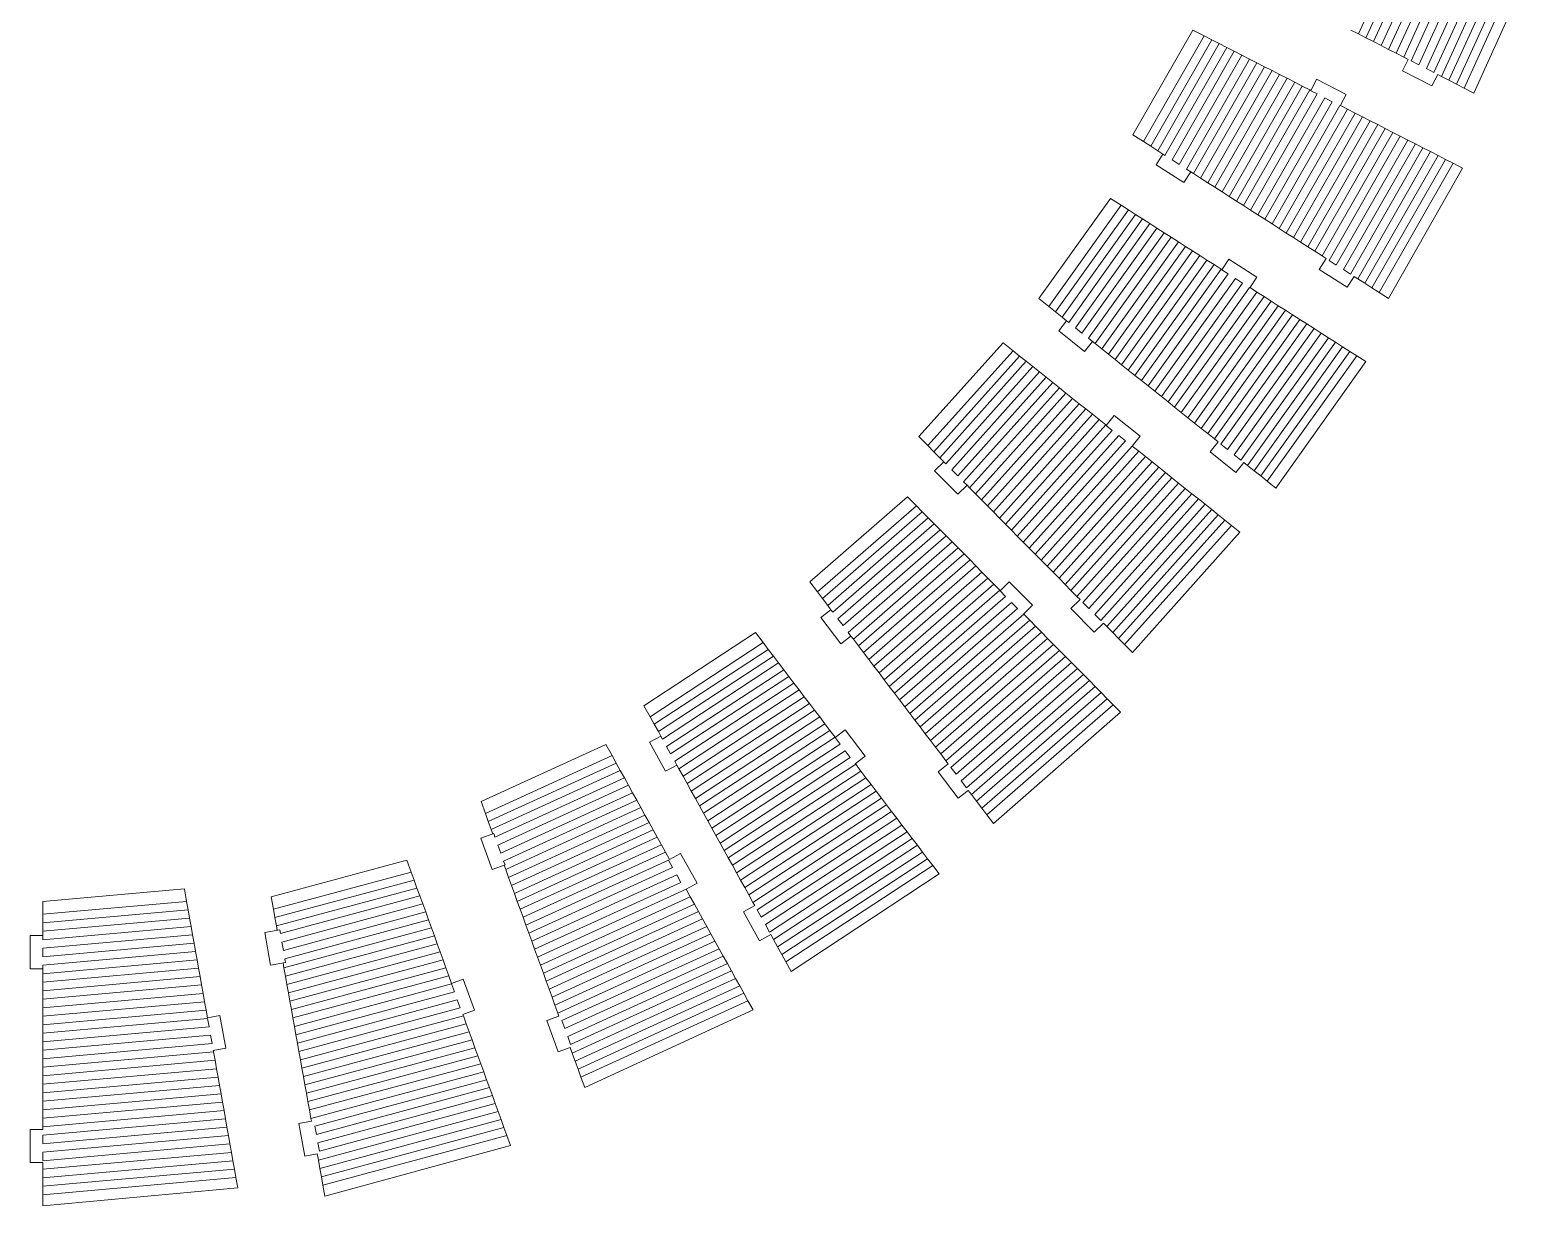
# Model space of a CAD drawing. Header units: millimetres. Extents: x -312 to 501, y 85 to 1153.
# Drawn here: x 105.5 to 459.3, y 85 to 361.7 of the extents above; entities that cross this region are included whole.
import ezdxf

# ---------------------------------------------------------------- set-up
doc = ezdxf.new("R2010")
doc.units = ezdxf.units.MM

msp = doc.modelspace()

# ---------------------------------------------------------------- linework, layer by layer
at = {"color": 7, "linetype": 'Continuous', "lineweight": 15}
for p, q in [((418.06, 360.78), (431.16, 389.53)), ((433.01, 388.78), (419.83, 359.88)), ((421.61, 358.97), (434.86, 388.04)), ((436.71, 387.29), (423.38, 358.06)), ((425.16, 357.15), (438.56, 386.54)), ((440.41, 385.8), (426.93, 356.24)), ((428.71, 355.33), (442.25, 385.05)), ((444.1, 384.3), (430.48, 354.42)), ((432.26, 353.52), (445.95, 383.56)), ((447.8, 382.81), (434.03, 352.61)), ((435.81, 351.7), (449.65, 382.06)), ((451.5, 381.31), (437.58, 350.79)), ((439.36, 349.88), (453.35, 380.57)), ((455.2, 379.82), (441.13, 348.97)), ((442.91, 348.06), (457.05, 379.07)), ((445.23, 346.88), (459.35, 378.14)), ((379.09, 361.68), (364.97, 337.04)), ((381.74, 360.33), (379.09, 361.68)), ((418.06, 360.78), (416.28, 361.69)), ((381.74, 360.33), (367.48, 335.44)), ((369.16, 334.36), (383.52, 359.42)), ((385.29, 358.51), (370.84, 333.29)), ((372.52, 332.21), (387.07, 357.6)), ((383.52, 359.42), (381.74, 360.33)), ((385.29, 358.51), (383.52, 359.42)), ((387.07, 357.6), (385.29, 358.51)), ((388.84, 356.69), (387.07, 357.6)), ((418.06, 360.78), (419.83, 359.88)), ((421.61, 358.97), (419.83, 359.88)), ((421.61, 358.97), (423.38, 358.06)), ((425.16, 357.15), (423.38, 358.06)), ((388.84, 356.69), (374.2, 331.14)), ((375.88, 330.06), (390.62, 355.79)), ((392.39, 354.88), (377.56, 328.99)), ((379.24, 327.91), (394.17, 353.97)), ((390.62, 355.79), (388.84, 356.69)), ((392.39, 354.88), (390.62, 355.79)), ((394.17, 353.97), (392.39, 354.88)), ((395.94, 353.06), (394.17, 353.97)), ((425.16, 357.15), (426.93, 356.24)), ((428.71, 355.33), (426.93, 356.24)), ((429.78, 354.79), (428.4, 352.1)), ((428.71, 355.33), (429.78, 354.79)), ((432.26, 353.52), (430.48, 354.42)), ((395.94, 353.06), (380.92, 326.84)), ((382.6, 325.76), (397.72, 352.15)), ((399.5, 351.25), (384.28, 324.69)), ((397.72, 352.15), (395.94, 353.06)), ((399.5, 351.25), (397.72, 352.15)), ((401.27, 350.34), (399.5, 351.25)), ((428.4, 352.1), (435.33, 348.54)), ((435.81, 351.7), (434.03, 352.61)), ((435.33, 348.54), (436.71, 351.24)), ((436.71, 351.24), (437.58, 350.79)), ((439.36, 349.88), (437.58, 350.79)), ((385.96, 323.61), (401.27, 350.34)), ((403.05, 349.43), (387.64, 322.54)), ((389.32, 321.46), (404.82, 348.52)), ((406.6, 347.61), (391, 320.39)), ((403.05, 349.43), (401.27, 350.34)), ((404.82, 348.52), (403.05, 349.43)), ((406.6, 347.61), (404.82, 348.52)), ((406.86, 347.48), (406.6, 347.61)), ((408.2, 350.1), (406.84, 347.43)), ((406.84, 347.43), (408.35, 346.66)), ((415.14, 346.55), (408.2, 350.1)), ((439.36, 349.88), (441.13, 348.97)), ((441.13, 348.97), (442.91, 348.06)), ((442.91, 348.06), (445.23, 346.88)), ((392.68, 319.31), (408.35, 346.66)), ((410.12, 345.75), (394.36, 318.24)), ((396.04, 317.16), (411.9, 344.84)), ((413.67, 343.93), (397.72, 316.09)), ((410.12, 345.75), (411.9, 344.84)), ((413.67, 343.93), (413.77, 343.88)), ((413.77, 343.88), (415.14, 346.55)), ((413.8, 343.93), (415.48, 343.07)), ((399.4, 315.01), (415.48, 343.07)), ((417.25, 342.16), (401.08, 313.94)), ((402.76, 312.86), (419.03, 341.25)), ((420.8, 340.35), (404.44, 311.79)), ((417.25, 342.16), (415.48, 343.07)), ((417.25, 342.16), (419.03, 341.25)), ((420.8, 340.35), (419.03, 341.25)), ((420.8, 340.35), (422.58, 339.44)), ((364.97, 337.04), (367.48, 335.44)), ((406.12, 310.71), (422.58, 339.44)), ((424.35, 338.53), (407.8, 309.64)), ((409.48, 308.56), (426.13, 337.62)), ((427.9, 336.71), (411.16, 307.49)), ((424.35, 338.53), (422.58, 339.44)), ((424.35, 338.53), (426.13, 337.62)), ((427.9, 336.71), (426.13, 337.62)), ((427.9, 336.71), (429.68, 335.81)), ((367.48, 335.44), (369.16, 334.36)), ((369.16, 334.36), (370.84, 333.29)), ((370.84, 333.29), (372.04, 332.52)), ((412.84, 306.41), (429.68, 335.81)), ((431.45, 334.9), (414.52, 305.34)), ((416.2, 304.26), (433.23, 333.99)), ((435.01, 333.08), (417.88, 303.19)), ((431.45, 334.9), (429.68, 335.81)), ((431.45, 334.9), (433.23, 333.99)), ((435.01, 333.08), (433.23, 333.99)), ((435.01, 333.08), (436.78, 332.17)), ((372.04, 332.52), (370.42, 329.99)), ((370.42, 329.99), (376.98, 325.79)), ((372.52, 332.21), (372.04, 332.52)), ((375.88, 330.06), (374.2, 331.14)), ((419.56, 302.11), (436.78, 332.17)), ((438.56, 331.26), (421.24, 301.04)), ((422.92, 299.96), (440.33, 330.36)), ((425.12, 298.56), (442.54, 329.23)), ((438.56, 331.26), (436.78, 332.17)), ((440.33, 330.36), (438.56, 331.26)), ((442.54, 329.23), (440.33, 330.36)), ((376.98, 325.79), (378.6, 328.32)), ((378.6, 328.32), (377.56, 328.99)), ((378.6, 328.32), (379.24, 327.91)), ((379.24, 327.91), (380.92, 326.84)), ((380.92, 326.84), (382.6, 325.76)), ((382.6, 325.76), (384.28, 324.69)), ((359.72, 322.08), (342.87, 298.5)), ((362.23, 320.47), (359.72, 322.08)), ((384.28, 324.69), (385.96, 323.61)), ((385.96, 323.61), (387.64, 322.54)), ((387.64, 322.54), (389.32, 321.46)), ((362.23, 320.47), (345.2, 296.64)), ((346.75, 295.39), (363.91, 319.4)), ((363.91, 319.4), (362.23, 320.47)), ((365.59, 318.32), (363.91, 319.4)), ((389.32, 321.46), (391, 320.39)), ((391, 320.39), (392.68, 319.31)), ((392.68, 319.31), (394.36, 318.24)), ((365.59, 318.32), (348.31, 294.15)), ((349.87, 292.9), (367.27, 317.25)), ((368.95, 316.17), (351.43, 291.66)), ((352.99, 290.41), (370.63, 315.1)), ((367.27, 317.25), (365.59, 318.32)), ((368.95, 316.17), (367.27, 317.25)), ((370.63, 315.1), (368.95, 316.17)), ((372.32, 314.02), (370.63, 315.1)), ((396.04, 317.16), (394.36, 318.24)), ((396.04, 317.16), (397.72, 316.09)), ((399.4, 315.01), (397.72, 316.09)), ((399.4, 315.01), (401.08, 313.94)), ((372.32, 314.02), (354.54, 289.16)), ((356.1, 287.92), (374, 312.95)), ((375.68, 311.87), (357.66, 286.67)), ((374, 312.95), (372.32, 314.02)), ((375.68, 311.87), (374, 312.95)), ((377.36, 310.8), (375.68, 311.87)), ((402.76, 312.86), (401.08, 313.94)), ((402.76, 312.86), (404.44, 311.79)), ((406.12, 310.71), (404.44, 311.79)), ((359.22, 285.43), (377.36, 310.8)), ((379.04, 309.73), (360.78, 284.18)), ((362.33, 282.93), (380.72, 308.65)), ((379.04, 309.73), (377.36, 310.8)), ((380.72, 308.65), (379.04, 309.73)), ((382.4, 307.58), (380.72, 308.65)), ((406.12, 310.71), (407.8, 309.64)), ((409.48, 308.56), (407.8, 309.64)), ((410.46, 307.94), (408.84, 305.39)), ((409.48, 308.56), (410.46, 307.94)), ((382.4, 307.58), (363.89, 281.69)), ((365.45, 280.44), (384.08, 306.5)), ((385.76, 305.43), (367.01, 279.2)), ((384.08, 306.5), (382.4, 307.58)), ((385.76, 305.43), (384.08, 306.5)), ((385.97, 305.29), (385.76, 305.43)), ((387.56, 307.77), (385.94, 305.24)), ((385.94, 305.24), (387.41, 304.31)), ((394.12, 303.57), (387.56, 307.77)), ((408.84, 305.39), (415.4, 301.19)), ((412.84, 306.41), (411.16, 307.49)), ((416.2, 304.26), (414.52, 305.34)), ((368.57, 277.95), (387.41, 304.31)), ((389.09, 303.23), (370.12, 276.7)), ((371.68, 275.46), (390.77, 302.16)), ((392.45, 301.08), (373.24, 274.21)), ((389.09, 303.23), (390.77, 302.16)), ((392.45, 301.08), (392.5, 301.04)), ((392.5, 301.04), (394.12, 303.57)), ((392.54, 301.09), (394.16, 300.05)), ((415.4, 301.19), (417.03, 303.74)), ((417.03, 303.74), (417.88, 303.19)), ((419.56, 302.11), (417.88, 303.19)), ((419.56, 302.11), (421.24, 301.04)), ((421.24, 301.04), (422.92, 299.96)), ((342.87, 298.5), (345.2, 296.64)), ((374.8, 272.97), (394.16, 300.05)), ((395.84, 298.98), (376.35, 271.72)), ((377.91, 270.47), (397.52, 297.9)), ((395.84, 298.98), (394.16, 300.05)), ((395.84, 298.98), (397.52, 297.9)), ((399.2, 296.83), (397.52, 297.9)), ((422.92, 299.96), (425.12, 298.56)), ((345.2, 296.64), (346.75, 295.39)), ((346.75, 295.39), (348.31, 294.15)), ((348.31, 294.15), (349.39, 293.29)), ((399.2, 296.83), (379.47, 269.23)), ((381.03, 267.98), (400.88, 295.76)), ((402.56, 294.68), (382.59, 266.73)), ((399.2, 296.83), (400.88, 295.76)), ((402.56, 294.68), (400.88, 295.76)), ((402.56, 294.68), (404.24, 293.61)), ((349.39, 293.29), (347.51, 290.94)), ((347.51, 290.94), (353.59, 286.07)), ((349.87, 292.9), (349.39, 293.29)), ((352.99, 290.41), (351.43, 291.66)), ((384.14, 265.49), (404.24, 293.61)), ((405.93, 292.53), (385.7, 264.24)), ((387.26, 263), (407.61, 291.46)), ((409.29, 290.38), (388.82, 261.75)), ((405.93, 292.53), (404.24, 293.61)), ((405.93, 292.53), (407.61, 291.46)), ((409.29, 290.38), (407.61, 291.46)), ((409.29, 290.38), (410.97, 289.31)), ((334.44, 288.1), (314.63, 266.03)), ((336.77, 286.24), (334.44, 288.1)), ((353.59, 286.07), (355.47, 288.42)), ((355.47, 288.42), (354.54, 289.16)), ((355.47, 288.42), (356.1, 287.92)), ((356.1, 287.92), (357.66, 286.67)), ((357.66, 286.67), (359.22, 285.43)), ((390.38, 260.5), (410.97, 289.31)), ((412.65, 288.23), (391.93, 259.26)), ((393.49, 258.01), (414.33, 287.16)), ((412.65, 288.23), (410.97, 289.31)), ((412.65, 288.23), (414.33, 287.16)), ((416.01, 286.08), (414.33, 287.16)), ((336.77, 286.24), (316.72, 263.91)), ((318.13, 262.49), (338.32, 285)), ((339.88, 283.75), (319.53, 261.07)), ((338.32, 285), (336.77, 286.24)), ((339.88, 283.75), (338.32, 285)), ((341.44, 282.5), (339.88, 283.75)), ((359.22, 285.43), (360.78, 284.18)), ((360.78, 284.18), (362.33, 282.93)), ((416.01, 286.08), (395.05, 256.77)), ((396.61, 255.52), (417.69, 285.01)), ((398.65, 253.89), (419.78, 283.67)), ((417.69, 285.01), (416.01, 286.08)), ((419.78, 283.67), (417.69, 285.01)), ((320.93, 259.65), (341.44, 282.5)), ((343, 281.26), (322.34, 258.23)), ((323.74, 256.81), (344.56, 280.01)), ((343, 281.26), (341.44, 282.5)), ((344.56, 280.01), (343, 281.26)), ((346.12, 278.77), (344.56, 280.01)), ((362.33, 282.93), (363.89, 281.69)), ((363.89, 281.69), (365.45, 280.44)), ((365.45, 280.44), (367.01, 279.2)), ((346.12, 278.77), (325.14, 255.39)), ((326.55, 253.97), (347.68, 277.52)), ((349.23, 276.27), (327.95, 252.56)), ((347.68, 277.52), (346.12, 278.77)), ((349.23, 276.27), (347.68, 277.52)), ((350.79, 275.03), (349.23, 276.27)), ((367.01, 279.2), (368.57, 277.95)), ((368.57, 277.95), (370.12, 276.7)), ((371.68, 275.46), (370.12, 276.7)), ((329.35, 251.14), (350.79, 275.03)), ((352.35, 273.78), (330.75, 249.72)), ((332.16, 248.3), (353.91, 272.54)), ((352.35, 273.78), (350.79, 275.03)), ((353.91, 272.54), (352.35, 273.78)), ((355.47, 271.29), (353.91, 272.54)), ((371.68, 275.46), (373.24, 274.21)), ((374.8, 272.97), (373.24, 274.21)), ((374.8, 272.97), (376.35, 271.72)), ((355.47, 271.29), (333.56, 246.88)), ((334.96, 245.46), (357.03, 270.05)), ((357.03, 270.05), (355.47, 271.29)), ((358.59, 268.8), (357.03, 270.05)), ((360.58, 270.97), (358.71, 268.63)), ((366.66, 266.1), (360.58, 270.97)), ((377.91, 270.47), (376.35, 271.72)), ((377.91, 270.47), (379.47, 269.23)), ((381.03, 267.98), (379.47, 269.23)), ((314.63, 266.03), (316.72, 263.91)), ((358.59, 268.8), (336.37, 244.04)), ((337.77, 242.62), (360.1, 267.51)), ((361.66, 266.26), (339.17, 241.2)), ((358.74, 268.67), (358.59, 268.8)), ((358.71, 268.63), (360.1, 267.51)), ((361.66, 266.26), (363.22, 265.02)), ((364.79, 263.76), (366.66, 266.1)), ((381.03, 267.98), (382.59, 266.73)), ((384.14, 265.49), (382.59, 266.73)), ((384.14, 265.49), (385.01, 264.8)), ((316.72, 263.91), (318.13, 262.49)), ((318.13, 262.49), (319.53, 261.07)), ((340.58, 239.78), (363.22, 265.02)), ((364.78, 263.77), (341.98, 238.37)), ((343.38, 236.95), (366.38, 262.57)), ((364.78, 263.77), (364.79, 263.76)), ((364.83, 263.81), (366.38, 262.57)), ((367.94, 261.32), (366.38, 262.57)), ((385.01, 264.8), (383.13, 262.44)), ((383.13, 262.44), (389.21, 257.57)), ((387.26, 263), (385.7, 264.24)), ((320.46, 260.13), (318.32, 258.01)), ((319.53, 261.07), (320.46, 260.13)), ((320.93, 259.65), (320.46, 260.13)), ((367.94, 261.32), (344.79, 235.53)), ((346.19, 234.11), (369.49, 260.08)), ((371.05, 258.83), (347.59, 232.69)), ((367.94, 261.32), (369.49, 260.08)), ((371.05, 258.83), (369.49, 260.08)), ((371.05, 258.83), (372.61, 257.59)), ((390.38, 260.5), (388.82, 261.75)), ((389.21, 257.57), (391.09, 259.93)), ((391.09, 259.93), (391.93, 259.26)), ((393.49, 258.01), (391.93, 259.26)), ((318.32, 258.01), (323.8, 252.47)), ((323.74, 256.81), (322.34, 258.23)), ((325.94, 254.59), (325.14, 255.39)), ((349, 231.27), (372.61, 257.59)), ((374.17, 256.34), (350.4, 229.85)), ((351.8, 228.43), (375.73, 255.1)), ((374.17, 256.34), (372.61, 257.59)), ((374.17, 256.34), (375.73, 255.1)), ((377.29, 253.85), (375.73, 255.1)), ((393.49, 258.01), (395.05, 256.77)), ((395.05, 256.77), (396.61, 255.52)), ((396.61, 255.52), (398.65, 253.89)), ((311.92, 251.9), (288.93, 231.87)), ((314.02, 249.78), (311.92, 251.9)), ((323.8, 252.47), (325.94, 254.59)), ((325.94, 254.59), (326.55, 253.97)), ((326.55, 253.97), (327.95, 252.56)), ((327.95, 252.56), (329.35, 251.14)), ((377.29, 253.85), (353.21, 227.01)), ((354.61, 225.59), (378.85, 252.6)), ((380.4, 251.36), (356.01, 224.18)), ((377.29, 253.85), (378.85, 252.6)), ((380.4, 251.36), (378.85, 252.6)), ((380.4, 251.36), (381.96, 250.11)), ((314.02, 249.78), (290.73, 229.5)), ((291.94, 227.91), (315.42, 248.36)), ((315.42, 248.36), (314.02, 249.78)), ((316.82, 246.94), (315.42, 248.36)), ((329.35, 251.14), (330.75, 249.72)), ((330.75, 249.72), (332.16, 248.3)), ((332.16, 248.3), (333.56, 246.88)), ((357.41, 222.76), (381.96, 250.11)), ((383.52, 248.87), (358.82, 221.34)), ((383.52, 248.87), (381.96, 250.11)), ((383.52, 248.87), (385.08, 247.62)), ((316.82, 246.94), (293.15, 226.32)), ((294.36, 224.73), (318.23, 245.52)), ((318.23, 245.52), (316.82, 246.94)), ((319.63, 244.1), (318.23, 245.52)), ((333.56, 246.88), (334.96, 245.46)), ((334.96, 245.46), (336.37, 244.04)), ((360.22, 219.92), (385.08, 247.62)), ((386.64, 246.37), (361.62, 218.5)), ((363.03, 217.08), (388.2, 245.13)), ((386.64, 246.37), (385.08, 247.62)), ((388.2, 245.13), (386.64, 246.37)), ((390.13, 243.58), (388.2, 245.13)), ((319.63, 244.1), (295.57, 223.14)), ((296.78, 221.55), (321.03, 242.68)), ((322.44, 241.26), (297.98, 219.96)), ((321.03, 242.68), (319.63, 244.1)), ((322.44, 241.26), (321.03, 242.68)), ((323.84, 239.84), (322.44, 241.26)), ((336.37, 244.04), (337.77, 242.62)), ((337.77, 242.62), (339.17, 241.2)), ((340.58, 239.78), (339.17, 241.2)), ((364.87, 215.22), (390.13, 243.58)), ((299.19, 218.37), (323.84, 239.84)), ((325.25, 238.43), (300.4, 216.79)), ((325.25, 238.43), (323.84, 239.84)), ((326.65, 237.01), (325.25, 238.43)), ((340.58, 239.78), (341.98, 238.37)), ((343.38, 236.95), (341.98, 238.37)), ((301.61, 215.2), (326.65, 237.01)), ((328.05, 235.59), (302.82, 213.61)), ((304.03, 212.02), (329.46, 234.17)), ((328.05, 235.59), (326.65, 237.01)), ((329.46, 234.17), (328.05, 235.59)), ((330.86, 232.75), (329.46, 234.17)), ((343.38, 236.95), (344.79, 235.53)), ((346.19, 234.11), (344.79, 235.53)), ((346.19, 234.11), (347.59, 232.69)), ((288.93, 231.87), (290.73, 229.5)), ((330.86, 232.75), (305.24, 210.43)), ((306.44, 208.84), (332.27, 231.33)), ((332.27, 231.33), (330.86, 232.75)), ((333.67, 229.91), (332.27, 231.33)), ((335.85, 231.89), (333.72, 229.78)), ((341.33, 226.34), (335.85, 231.89)), ((349, 231.27), (347.59, 232.69)), ((349, 231.27), (350.4, 229.85)), ((290.73, 229.5), (291.94, 227.91)), ((291.94, 227.91), (293.15, 226.32)), ((333.67, 229.91), (307.65, 207.25)), ((308.86, 205.66), (335.03, 228.45)), ((336.43, 227.03), (310.07, 204.07)), ((333.76, 229.82), (333.67, 229.91)), ((333.72, 229.78), (335.03, 228.45)), ((336.43, 227.03), (337.83, 225.61)), ((352.54, 227.69), (350.39, 225.57)), ((351.8, 228.43), (350.4, 229.85)), ((351.8, 228.43), (352.54, 227.69)), ((354.61, 225.59), (353.21, 227.01)), ((293.92, 225.31), (291.52, 223.49)), ((291.52, 223.49), (296.24, 217.29)), ((293.15, 226.32), (293.92, 225.31)), ((294.36, 224.73), (293.92, 225.31)), ((296.78, 221.55), (295.57, 223.14)), ((311.28, 202.48), (337.83, 225.61)), ((339.29, 224.24), (312.49, 200.89)), ((339.24, 224.28), (341.33, 226.34)), ((339.29, 224.24), (339.24, 224.28)), ((339.29, 224.24), (340.69, 222.82)), ((350.39, 225.57), (355.87, 220.03)), ((357.41, 222.76), (356.01, 224.18)), ((276.16, 219.92), (249.91, 202.72)), ((277.97, 217.55), (276.16, 219.92)), ((298.63, 219.11), (297.98, 219.96)), ((313.69, 199.3), (340.69, 222.82)), ((342.09, 221.4), (314.9, 197.71)), ((316.11, 196.13), (343.5, 219.98)), ((342.09, 221.4), (340.69, 222.82)), ((342.09, 221.4), (343.5, 219.98)), ((344.9, 218.56), (343.5, 219.98)), ((355.87, 220.03), (358.02, 222.15)), ((358.02, 222.15), (358.82, 221.34)), ((360.22, 219.92), (358.82, 221.34)), ((360.22, 219.92), (361.62, 218.5)), ((277.97, 217.55), (251.36, 200.11)), ((252.33, 198.36), (279.18, 215.96)), ((279.18, 215.96), (277.97, 217.55)), ((280.39, 214.37), (279.18, 215.96)), ((296.24, 217.29), (298.63, 219.11)), ((298.63, 219.11), (299.19, 218.37)), ((299.19, 218.37), (300.4, 216.79)), ((300.4, 216.79), (301.61, 215.2)), ((344.9, 218.56), (317.32, 194.54)), ((318.53, 192.95), (346.3, 217.14)), ((344.9, 218.56), (346.3, 217.14)), ((347.71, 215.72), (346.3, 217.14)), ((361.62, 218.5), (363.03, 217.08)), ((363.03, 217.08), (364.87, 215.22)), ((280.39, 214.37), (253.3, 196.62)), ((254.26, 194.87), (281.6, 212.78)), ((281.6, 212.78), (280.39, 214.37)), ((282.81, 211.19), (281.6, 212.78)), ((301.61, 215.2), (302.82, 213.61)), ((302.82, 213.61), (304.03, 212.02)), ((347.71, 215.72), (319.74, 191.36)), ((320.94, 189.77), (349.11, 214.3)), ((350.52, 212.89), (322.15, 188.18)), ((347.71, 215.72), (349.11, 214.3)), ((350.52, 212.89), (349.11, 214.3)), ((350.52, 212.89), (351.92, 211.47)), ((282.81, 211.19), (255.23, 193.12)), ((256.2, 191.38), (284.01, 209.6)), ((284.01, 209.6), (282.81, 211.19)), ((285.22, 208.01), (284.01, 209.6)), ((304.03, 212.02), (305.24, 210.43)), ((305.24, 210.43), (306.44, 208.84)), ((306.44, 208.84), (307.65, 207.25)), ((323.36, 186.59), (351.92, 211.47)), ((353.32, 210.05), (324.57, 185)), ((353.32, 210.05), (351.92, 211.47)), ((353.32, 210.05), (354.73, 208.63)), ((285.22, 208.01), (257.17, 189.63)), ((258.14, 187.88), (286.43, 206.42)), ((286.43, 206.42), (285.22, 208.01)), ((287.64, 204.83), (286.43, 206.42)), ((307.65, 207.25), (308.86, 205.66)), ((308.86, 205.66), (310.07, 204.07)), ((325.78, 183.41), (354.73, 208.63)), ((356.13, 207.21), (326.99, 181.82)), ((328.2, 180.23), (357.54, 205.79)), ((356.13, 207.21), (354.73, 208.63)), ((356.13, 207.21), (357.54, 205.79)), ((358.94, 204.37), (357.54, 205.79)), ((249.91, 202.72), (251.36, 200.11)), ((287.64, 204.83), (259.11, 186.14)), ((260.07, 184.39), (288.85, 203.24)), ((288.85, 203.24), (287.64, 204.83)), ((290.06, 201.65), (288.85, 203.24)), ((311.28, 202.48), (310.07, 204.07)), ((311.28, 202.48), (312.49, 200.89)), ((358.94, 204.37), (329.4, 178.64)), ((330.61, 177.06), (360.34, 202.95)), ((360.34, 202.95), (358.94, 204.37)), ((362.09, 201.19), (360.34, 202.95)), ((251.36, 200.11), (252.33, 198.36)), ((252.33, 198.36), (253.3, 196.62)), ((290.06, 201.65), (261.04, 182.64)), ((262.01, 180.89), (291.27, 200.07)), ((292.48, 198.48), (262.98, 179.15)), ((291.27, 200.07), (290.06, 201.65)), ((292.48, 198.48), (291.27, 200.07)), ((293.69, 196.89), (292.48, 198.48)), ((313.69, 199.3), (312.49, 200.89)), ((313.69, 199.3), (314.9, 197.71)), ((332.2, 174.97), (362.09, 201.19)), ((253.87, 195.57), (251.25, 194.12)), ((253.3, 196.62), (253.87, 195.57)), ((254.26, 194.87), (253.87, 195.57)), ((263.95, 177.4), (293.69, 196.89)), ((294.9, 195.3), (264.92, 175.65)), ((294.9, 195.3), (293.69, 196.89)), ((297.27, 197.03), (294.88, 195.22)), ((294.88, 195.22), (296.05, 193.67)), ((294.93, 195.25), (294.9, 195.3)), ((301.98, 190.83), (297.27, 197.03)), ((316.11, 196.13), (314.9, 197.71)), ((316.11, 196.13), (317.32, 194.54)), ((240.95, 193.58), (211.59, 180.16)), ((242.4, 190.96), (240.95, 193.58)), ((251.25, 194.12), (255.02, 187.3)), ((256.2, 191.38), (255.23, 193.12)), ((265.89, 173.91), (296.05, 193.67)), ((297.26, 192.08), (266.85, 172.16)), ((297.26, 192.08), (298.47, 190.49)), ((318.53, 192.95), (317.32, 194.54)), ((318.53, 192.95), (319.74, 191.36)), ((320.94, 189.77), (319.74, 191.36)), ((242.4, 190.96), (212.61, 177.35)), ((213.29, 175.47), (243.37, 189.22)), ((243.37, 189.22), (242.4, 190.96)), ((244.34, 187.47), (243.37, 189.22)), ((255.02, 187.3), (257.65, 188.76)), ((257.65, 188.76), (257.17, 189.63)), ((257.65, 188.76), (258.14, 187.88)), ((258.14, 187.88), (259.11, 186.14)), ((267.82, 170.41), (298.47, 190.49)), ((299.74, 188.94), (268.79, 168.67)), ((299.65, 189.06), (301.98, 190.83)), ((299.74, 188.94), (299.65, 189.06)), ((299.74, 188.94), (300.94, 187.35)), ((321.53, 189), (319.13, 187.18)), ((320.94, 189.77), (321.53, 189)), ((323.36, 186.59), (322.15, 188.18)), ((244.34, 187.47), (213.97, 173.59)), ((214.85, 171.81), (245.31, 185.72)), ((245.31, 185.72), (244.34, 187.47)), ((246.27, 183.98), (245.31, 185.72)), ((259.11, 186.14), (260.07, 184.39)), ((260.07, 184.39), (261.04, 182.64)), ((269.76, 166.92), (300.94, 187.35)), ((302.15, 185.76), (270.73, 165.17)), ((271.7, 163.42), (303.36, 184.17)), ((302.15, 185.76), (300.94, 187.35)), ((302.15, 185.76), (303.36, 184.17)), ((304.57, 182.58), (303.36, 184.17)), ((319.13, 187.18), (323.85, 180.98)), ((325.78, 183.41), (324.57, 185)), ((246.27, 183.98), (215.53, 169.93)), ((216.21, 168.05), (247.24, 182.23)), ((247.24, 182.23), (246.27, 183.98)), ((248.21, 180.48), (247.24, 182.23)), ((261.04, 182.64), (262.01, 180.89)), ((262.01, 180.89), (262.98, 179.15)), ((304.57, 182.58), (272.67, 161.68)), ((273.63, 159.93), (305.78, 180.99)), ((304.57, 182.58), (305.78, 180.99)), ((306.99, 179.41), (305.78, 180.99)), ((323.85, 180.98), (326.24, 182.8)), ((326.24, 182.8), (326.99, 181.82)), ((328.2, 180.23), (326.99, 181.82)), ((211.59, 180.16), (212.61, 177.35)), ((212.61, 177.35), (213.29, 175.47)), ((248.21, 180.48), (216.9, 166.17)), ((217.38, 164.2), (249.18, 178.73)), ((250.15, 176.99), (218.06, 162.32)), ((249.18, 178.73), (248.21, 180.48)), ((250.15, 176.99), (249.18, 178.73)), ((251.12, 175.24), (250.15, 176.99)), ((262.98, 179.15), (263.95, 177.4)), ((263.95, 177.4), (264.92, 175.65)), ((306.99, 179.41), (274.6, 158.18)), ((275.57, 156.44), (308.2, 177.82)), ((306.99, 179.41), (308.2, 177.82)), ((309.41, 176.23), (308.2, 177.82)), ((328.2, 180.23), (329.4, 178.64)), ((329.4, 178.64), (330.61, 177.06)), ((330.61, 177.06), (332.2, 174.97)), ((213.29, 175.47), (213.97, 173.59)), ((213.97, 173.59), (214.35, 172.54)), ((218.74, 160.44), (251.12, 175.24)), ((252.09, 173.49), (219.42, 158.56)), ((252.09, 173.49), (251.12, 175.24)), ((253.06, 171.75), (252.09, 173.49)), ((264.92, 175.65), (265.89, 173.91)), ((265.89, 173.91), (266.85, 172.16)), ((309.41, 176.23), (276.54, 154.69)), ((277.51, 152.94), (310.62, 174.64)), ((309.41, 176.23), (310.62, 174.64)), ((311.83, 173.05), (310.62, 174.64)), ((214.56, 172.61), (211.53, 171.51)), ((211.53, 171.51), (214.19, 164.19)), ((214.85, 171.81), (214.56, 172.61)), ((216.21, 168.05), (215.53, 169.93)), ((220.1, 156.68), (253.06, 171.75)), ((254.03, 170), (220.79, 154.81)), ((254.03, 170), (253.06, 171.75)), ((255, 168.25), (254.03, 170)), ((267.82, 170.41), (266.85, 172.16)), ((267.82, 170.41), (268.79, 168.67)), ((311.83, 173.05), (278.48, 151.2)), ((279.44, 149.45), (313.04, 171.46)), ((314.25, 169.87), (280.41, 147.7)), ((311.83, 173.05), (313.04, 171.46)), ((314.25, 169.87), (313.04, 171.46)), ((314.25, 169.87), (315.46, 168.28)), ((194.12, 166.39), (162.2, 157.77)), ((195.13, 163.58), (194.12, 166.39)), ((221.47, 152.93), (255, 168.25)), ((255.71, 166.38), (222.15, 151.05)), ((255.95, 166.53), (255, 168.25)), ((255.71, 166.38), (256.67, 164.64)), ((258.55, 167.97), (255.95, 166.53)), ((262.43, 160.97), (258.55, 167.97)), ((269.76, 166.92), (268.79, 168.67)), ((269.76, 166.92), (270.73, 165.17)), ((281.38, 145.95), (315.46, 168.28)), ((316.67, 166.69), (282.35, 144.21)), ((316.67, 166.69), (315.46, 168.28)), ((317.88, 165.1), (316.67, 166.69)), ((195.13, 163.58), (162.73, 154.83)), ((195.82, 161.7), (195.13, 163.58)), ((214.19, 164.19), (217.22, 165.29)), ((217.22, 165.29), (216.9, 166.17)), ((217.01, 165.21), (217.38, 164.2)), ((217.38, 164.2), (218.06, 162.32)), ((222.83, 149.17), (256.67, 164.64)), ((257.64, 162.89), (223.51, 147.29)), ((257.64, 162.89), (258.61, 161.14)), ((271.7, 163.42), (270.73, 165.17)), ((271.7, 163.42), (272.67, 161.68)), ((283.32, 142.46), (317.88, 165.1)), ((284.59, 140.16), (319.37, 163.13)), ((319.37, 163.13), (317.88, 165.1)), ((141.76, 159.62), (108.45, 156.64)), ((142.29, 156.68), (141.76, 159.62)), ((163.08, 152.86), (195.82, 161.7)), ((196.5, 159.82), (163.44, 150.89)), ((196.5, 159.82), (195.82, 161.7)), ((197.18, 157.94), (196.5, 159.82)), ((218.06, 162.32), (218.74, 160.44)), ((218.74, 160.44), (219.42, 158.56)), ((224.19, 145.41), (258.61, 161.14)), ((259.85, 159.51), (224.87, 143.53)), ((259.84, 159.54), (262.43, 160.97)), ((259.85, 159.51), (259.84, 159.54)), ((259.85, 159.51), (260.82, 157.77)), ((273.63, 159.93), (272.67, 161.68)), ((273.63, 159.93), (274.6, 158.18)), ((142.29, 156.68), (108.45, 153.65)), ((108.45, 156.64), (108.45, 153.65)), ((142.64, 154.71), (142.29, 156.68)), ((162.2, 157.77), (162.73, 154.83)), ((164.36, 149.08), (197.18, 157.94)), ((197.86, 156.06), (164.71, 147.11)), ((197.86, 156.06), (197.18, 157.94)), ((198.55, 154.19), (197.86, 156.06)), ((219.42, 158.56), (220.1, 156.68)), ((220.1, 156.68), (220.79, 154.81)), ((225.56, 141.65), (260.82, 157.77)), ((261.79, 156.02), (226.24, 139.78)), ((261.79, 156.02), (260.82, 157.77)), ((261.79, 156.02), (262.76, 154.27)), ((275.57, 156.44), (274.6, 158.18)), ((275.57, 156.44), (275.99, 155.68)), ((108.45, 151.65), (142.64, 154.71)), ((108.45, 153.65), (108.45, 151.65)), ((142.99, 152.74), (108.45, 149.65)), ((142.99, 152.74), (142.64, 154.71)), ((143.35, 150.77), (142.99, 152.74)), ((162.73, 154.83), (163.08, 152.86)), ((163.08, 152.86), (163.44, 150.89)), ((165.06, 145.14), (198.55, 154.19)), ((199.23, 152.31), (165.41, 143.17)), ((199.23, 152.31), (198.55, 154.19)), ((199.91, 150.43), (199.23, 152.31)), ((220.79, 154.81), (221.47, 152.93)), ((221.47, 152.93), (222.15, 151.05)), ((226.92, 137.9), (262.76, 154.27)), ((263.72, 152.53), (227.6, 136.02)), ((263.72, 152.53), (262.76, 154.27)), ((263.72, 152.53), (264.69, 150.78)), ((275.99, 155.68), (273.36, 154.22)), ((273.36, 154.22), (277.14, 147.4)), ((277.51, 152.94), (276.54, 154.69)), ((108.45, 151.65), (108.45, 149.65)), ((108.45, 147.65), (143.35, 150.77)), ((108.45, 149.65), (108.45, 148.62)), ((143.7, 148.81), (108.45, 145.65)), ((143.7, 148.81), (143.35, 150.77)), ((144.05, 146.84), (143.7, 148.81)), ((164.2, 149.95), (160.67, 149.32)), ((160.67, 149.32), (162.05, 141.65)), ((163.44, 150.89), (163.62, 149.85)), ((164.36, 149.08), (164.2, 149.95)), ((165.2, 141.05), (199.91, 150.43)), ((200.59, 148.55), (199.91, 150.43)), ((222.15, 151.05), (222.83, 149.17)), ((222.83, 149.17), (223.51, 147.29)), ((228.28, 134.14), (264.69, 150.78)), ((265.66, 149.03), (228.96, 132.26)), ((265.66, 149.03), (264.69, 150.78)), ((265.66, 149.03), (266.63, 147.28)), ((277.14, 147.4), (279.77, 148.86)), ((279.44, 149.45), (278.48, 151.2)), ((279.77, 148.86), (280.41, 147.7)), ((105.45, 148.62), (105.45, 140.83)), ((108.45, 148.62), (105.45, 148.62)), ((108.45, 147.65), (108.45, 148.62)), ((108.45, 143.65), (144.05, 146.84)), ((108.45, 143.65), (108.45, 145.65)), ((144.4, 144.87), (144.05, 146.84)), ((165.06, 145.14), (164.71, 147.11)), ((200.59, 148.55), (165.55, 139.08)), ((165.91, 137.11), (201.28, 146.67)), ((201.28, 146.67), (200.59, 148.55)), ((201.96, 144.79), (201.28, 146.67)), ((224.19, 145.41), (223.51, 147.29)), ((224.19, 145.41), (224.87, 143.53)), ((229.65, 130.38), (266.63, 147.28)), ((267.6, 145.54), (230.61, 128.63)), ((267.6, 145.54), (266.63, 147.28)), ((267.6, 145.54), (268.57, 143.79)), ((281.38, 145.95), (280.41, 147.7)), ((281.38, 145.95), (282.35, 144.21)), ((144.4, 144.87), (108.45, 141.65)), ((108.45, 139.65), (144.75, 142.9)), ((108.45, 140.83), (108.45, 141.65)), ((144.75, 142.9), (144.4, 144.87)), ((145.11, 140.93), (144.75, 142.9)), ((162.05, 141.65), (165.57, 142.28)), ((165, 142.18), (165.2, 141.05)), ((165.57, 142.28), (165.41, 143.17)), ((201.96, 144.79), (166.26, 135.15)), ((166.61, 133.18), (202.64, 142.91)), ((202.64, 142.91), (201.96, 144.79)), ((203.32, 141.03), (202.64, 142.91)), ((225.56, 141.65), (224.87, 143.53)), ((225.56, 141.65), (226.24, 139.78)), ((231.3, 126.76), (268.57, 143.79)), ((269.54, 142.04), (231.98, 124.88)), ((269.54, 142.04), (268.57, 143.79)), ((269.54, 142.04), (270.51, 140.3)), ((282.35, 144.21), (283.32, 142.46)), ((283.32, 142.46), (284.59, 140.16)), ((105.45, 140.83), (108.45, 140.83)), ((145.11, 140.93), (108.45, 137.65)), ((108.45, 140.83), (108.45, 139.65)), ((108.45, 139.65), (108.45, 137.65)), ((108.45, 135.65), (145.46, 138.96)), ((145.46, 138.96), (145.11, 140.93)), ((145.81, 137), (145.46, 138.96)), ((165.2, 141.05), (165.55, 139.08)), ((165.55, 139.08), (165.91, 137.11)), ((203.32, 141.03), (166.97, 131.21)), ((167.32, 129.24), (204.01, 139.15)), ((204.01, 139.15), (203.32, 141.03)), ((204.65, 137.38), (204.01, 139.15)), ((207.41, 138.38), (204.65, 137.38)), ((210.06, 131.06), (207.41, 138.38)), ((226.92, 137.9), (226.24, 139.78)), ((232.66, 123), (270.51, 140.3)), ((271.48, 138.55), (233.05, 120.99)), ((271.48, 138.55), (270.51, 140.3)), ((271.48, 138.55), (272.45, 136.8)), ((108.45, 137.65), (108.45, 135.65)), ((145.81, 137), (108.45, 133.65)), ((108.45, 135.65), (108.45, 133.65)), ((108.45, 131.65), (146.16, 135.03)), ((146.16, 135.03), (145.81, 137)), ((146.51, 133.06), (146.16, 135.03)), ((165.91, 137.11), (166.26, 135.15)), ((166.26, 135.15), (166.61, 133.18)), ((204.62, 137.26), (167.67, 127.27)), ((168.02, 125.31), (205.3, 135.38)), ((204.62, 137.26), (205.3, 135.38)), ((226.92, 137.9), (227.6, 136.02)), ((228.28, 134.14), (227.6, 136.02)), ((233.73, 119.11), (272.45, 136.8)), ((273.42, 135.05), (234.42, 117.23)), ((273.42, 135.05), (272.45, 136.8)), ((274.39, 133.31), (273.42, 135.05)), ((108.45, 133.65), (108.45, 131.65)), ((146.51, 133.06), (108.45, 129.65)), ((108.45, 131.65), (108.45, 129.65)), ((108.45, 127.65), (146.87, 131.09)), ((146.87, 131.09), (146.51, 133.06)), ((147.19, 129.28), (146.87, 131.09)), ((166.61, 133.18), (166.97, 131.21)), ((166.97, 131.21), (167.32, 129.24)), ((205.99, 133.5), (168.38, 123.34)), ((168.73, 121.37), (206.67, 131.62)), ((205.99, 133.5), (206.67, 131.62)), ((207.31, 130.06), (210.06, 131.06)), ((228.28, 134.14), (228.96, 132.26)), ((229.65, 130.38), (228.96, 132.26)), ((235.1, 115.35), (274.39, 133.31)), ((235.99, 112.88), (275.59, 131.15)), ((275.59, 131.15), (274.39, 133.31)), ((108.45, 129.65), (108.45, 127.65)), ((147.22, 129.12), (108.45, 125.65)), ((108.45, 127.65), (108.45, 125.65)), ((150.14, 129.81), (147.19, 129.28)), ((147.22, 129.12), (147.57, 127.15)), ((151.51, 122.14), (150.14, 129.81)), ((167.32, 129.24), (167.67, 127.27)), ((207.42, 129.76), (169.08, 119.4)), ((169.44, 117.43), (208.1, 127.88)), ((207.42, 129.76), (207.31, 130.06)), ((208.1, 127.88), (207.42, 129.76)), ((208.78, 126), (208.1, 127.88)), ((229.91, 129.65), (227.09, 128.63)), ((227.09, 128.63), (229.74, 121.31)), ((229.65, 130.38), (229.91, 129.65)), ((231.3, 126.76), (230.61, 128.63)), ((108.45, 123.65), (147.57, 127.15)), ((108.45, 125.65), (108.45, 123.65)), ((147.92, 125.18), (108.45, 121.65)), ((147.92, 125.18), (148.27, 123.22)), ((167.67, 127.27), (168.02, 125.31)), ((168.02, 125.31), (168.38, 123.34)), ((208.78, 126), (169.79, 115.46)), ((170.14, 113.5), (209.47, 124.12)), ((209.47, 124.12), (208.78, 126)), ((210.15, 122.24), (209.47, 124.12)), ((232.66, 123), (231.98, 124.88)), ((108.45, 123.65), (108.45, 121.65)), ((108.45, 119.65), (148.27, 123.22)), ((108.45, 121.65), (108.45, 119.65)), ((148.63, 121.25), (108.45, 117.65)), ((148.56, 121.61), (151.51, 122.14)), ((148.63, 121.25), (148.56, 121.61)), ((148.98, 119.28), (148.63, 121.25)), ((168.38, 123.34), (168.73, 121.37)), ((168.73, 121.37), (169.08, 119.4)), ((210.15, 122.24), (170.49, 111.53)), ((170.85, 109.56), (210.83, 120.36)), ((210.83, 120.36), (210.15, 122.24)), ((211.51, 118.48), (210.83, 120.36)), ((229.74, 121.31), (232.57, 122.33)), ((232.57, 122.33), (233.05, 120.99)), ((233.73, 119.11), (233.05, 120.99)), ((108.45, 119.65), (108.45, 117.65)), ((108.45, 115.65), (148.98, 119.28)), ((108.45, 117.65), (108.45, 115.65)), ((149.33, 117.31), (108.45, 113.65)), ((149.33, 117.31), (148.98, 119.28)), ((149.68, 115.34), (149.33, 117.31)), ((169.08, 119.4), (169.44, 117.43)), ((169.44, 117.43), (169.79, 115.46)), ((211.51, 118.48), (171.2, 107.59)), ((212.2, 116.6), (211.51, 118.48)), ((233.73, 119.11), (234.42, 117.23)), ((234.42, 117.23), (235.1, 115.35)), ((108.45, 115.65), (108.45, 113.65)), ((108.45, 111.65), (149.68, 115.34)), ((108.45, 113.65), (108.45, 111.65)), ((150.03, 113.37), (108.45, 109.65)), ((150.03, 113.37), (149.68, 115.34)), ((150.39, 111.4), (150.03, 113.37)), ((169.79, 115.46), (170.14, 113.5)), ((170.14, 113.5), (170.49, 111.53)), ((171.55, 105.62), (212.2, 116.6)), ((212.88, 114.72), (172.47, 103.81)), ((212.88, 114.72), (212.2, 116.6)), ((213.56, 112.85), (212.88, 114.72)), ((235.1, 115.35), (235.99, 112.88)), ((108.45, 111.65), (108.45, 109.65)), ((108.45, 107.65), (150.39, 111.4)), ((150.74, 109.44), (150.39, 111.4)), ((170.49, 111.53), (170.85, 109.56)), ((172.83, 101.84), (213.56, 112.85)), ((214.24, 110.97), (173.18, 99.87)), ((214.24, 110.97), (213.56, 112.85)), ((214.93, 109.09), (214.24, 110.97)), ((108.45, 109.65), (108.45, 107.65)), ((150.74, 109.44), (108.45, 105.65)), ((108.45, 107.65), (108.45, 105.65)), ((108.45, 103.65), (151.09, 107.47)), ((151.09, 107.47), (150.74, 109.44)), ((151.44, 105.5), (151.09, 107.47)), ((170.85, 109.56), (171.2, 107.59)), ((171.2, 107.59), (171.55, 105.62)), ((215.61, 107.21), (173.32, 95.78)), ((173.53, 97.9), (214.93, 109.09)), ((215.61, 107.21), (214.93, 109.09)), ((216.29, 105.33), (215.61, 107.21)), ((105.45, 103.01), (105.45, 95.22)), ((108.45, 103.01), (105.45, 103.01)), ((108.45, 105.65), (108.45, 103.65)), ((151.44, 105.5), (108.45, 101.65)), ((108.45, 103.65), (108.45, 103.01)), ((108.45, 99.65), (151.79, 103.53)), ((151.79, 103.53), (151.44, 105.5)), ((152.15, 101.56), (151.79, 103.53)), ((171.67, 104.94), (168.72, 104.42)), ((168.72, 104.42), (170.09, 96.75)), ((171.55, 105.62), (171.67, 104.94)), ((172.83, 101.84), (172.47, 103.81)), ((173.67, 93.81), (216.29, 105.33)), ((216.97, 103.45), (174.02, 91.85)), ((216.97, 103.45), (216.29, 105.33)), ((217.66, 101.57), (216.97, 103.45)), ((108.45, 99.65), (108.45, 101.65)), ((152.15, 101.56), (108.45, 97.65)), ((108.45, 95.65), (152.5, 99.59)), ((152.5, 99.59), (152.15, 101.56)), ((152.85, 97.62), (152.5, 99.59)), ((173.53, 97.9), (173.18, 99.87)), ((174.38, 89.88), (217.66, 101.57)), ((174.84, 87.28), (218.5, 99.25)), ((218.5, 99.25), (217.66, 101.57)), ((108.45, 95.65), (108.45, 97.65)), ((152.85, 97.62), (108.45, 93.65)), ((108.45, 91.65), (153.2, 95.66)), ((153.2, 95.66), (152.85, 97.62)), ((153.55, 93.69), (153.2, 95.66)), ((170.09, 96.75), (173.05, 97.28)), ((173.05, 97.28), (173.32, 95.78)), ((173.32, 95.78), (173.67, 93.81)), ((105.45, 95.22), (108.45, 95.22)), ((108.45, 95.22), (108.45, 93.65)), ((153.55, 93.69), (108.45, 89.65)), ((108.45, 93.65), (108.45, 91.65)), ((153.91, 91.72), (153.55, 93.69)), ((173.67, 93.81), (174.02, 91.85)), ((108.45, 87.65), (153.91, 91.72)), ((108.45, 91.65), (108.45, 89.65)), ((108.45, 89.65), (108.45, 87.65)), ((108.45, 85.02), (154.34, 89.29)), ((154.34, 89.29), (153.91, 91.72)), ((174.02, 91.85), (174.38, 89.88)), ((174.38, 89.88), (174.84, 87.28)), ((108.45, 87.65), (108.45, 85.02))]:
    msp.add_line(p, q, dxfattribs=at)

doc.saveas('drawing.dxf')
